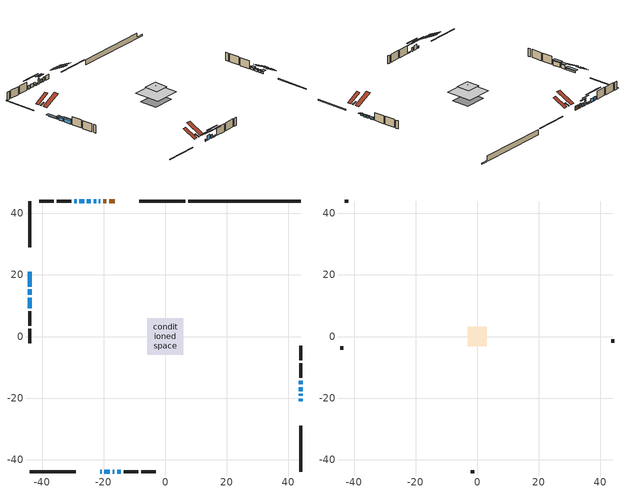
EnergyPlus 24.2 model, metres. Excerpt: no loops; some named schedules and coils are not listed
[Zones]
conditioned space
 floor adiabatic (AdiabaticFloorConstruction): -5.91,-5.91 -5.91,5.91 5.91,5.91 5.91,-5.91 z2.44
 floor foundation (Slab1 construction): -5.03,-4.12 -5.03,4.12 5.03,4.12 5.03,-4.12 z-1.22
 wall outside (RimJoist1 construction): 6.52,44.03 -8.48,44.03 / -44.03,-44.03 -29.03,-44.03 / -44.03,44.03 -44.03,29.03 / 44.03,-44.03 44.03,-29.03 z1.22:1.52
 wall outside (AdiabaticWallConstruction 1): -16.41,44.03 -18.26,44.03 / -19.19,44.03 -20.11,44.03 z1.22:3.25
 wall outside (AdiabaticWallConstruction): 44.03,-21.1 44.03,-20.23 / -21.1,-44.03 -20.69,-44.03 / 44.03,-19.31 44.03,-18.64 / 44.03,-17.71 44.03,-16.49 / 44.03,-15.57 44.03,-14.34 z1.22:2.14; -19.76,-44.03 -18.03,-44.03 / -44.03,12.64 -44.03,9.18 z1.22:3.28; -17.11,-44.03 -16.59,-44.03 / -21.04,44.03 -21.55,44.03 / -26.37,44.03 -27.9,44.03 / -28.82,44.03 -29.64,44.03 z1.22:2.9; -22.48,44.03 -23.29,44.03 z1.22:3.66; -24.22,44.03 -25.44,44.03 / -15.67,-44.03 -14.45,-44.03 z1.22:1.73; -44.03,21.1 -44.03,16.22 z1.22:2.01; -44.03,15.29 -44.03,13.56 z1.22:2.95
 wall outside (Wall1 construction): -30.57,44.03 -35.3,44.03 / -13.52,-44.03 -8.78,-44.03 / -44.03,8.25 -44.03,3.52 / 44.03,-13.42 44.03,-8.68 z1.22:4.88
 wall outside (Wall2 construction): -36.23,44.03 -40.99,44.03 / -7.85,-44.03 -3.09,-44.03 / -44.03,2.59 -44.03,-2.17 / 44.03,-7.75 44.03,-2.99 z1.22:4.88
 wall foundation (FoundationWall1 construction): 7.45,44.03,-1.22 7.45,44.03,1.22 40.37,44.03,1.22 40.37,44.03,-0.68 44.03,44.03,-0.68 44.03,44.03,-1.22
 window (WindowConstruction): 44.03,-21.1 44.03,-20.23 z1.22:2.13
 window (WindowConstruction 6): -21.1,-44.03 -20.69,-44.03 z1.22:2.13
 window (WindowConstruction 7): -19.76,-44.03 -18.03,-44.03 z1.22:3.28
 window (WindowConstruction 8): -17.1,-44.03 -16.6,-44.03 z1.22:2.9
 window (WindowConstruction 9): 44.03,-19.3 44.03,-18.64 z1.22:2.13
 window (WindowConstruction 10): 44.03,-17.71 44.03,-16.49 z1.22:2.13
 window (WindowConstruction 11): -21.04,44.03 -21.55,44.03 z1.22:2.9
 window (WindowConstruction 12): -22.48,44.03 -23.29,44.03 z1.22:3.66
 window (WindowConstruction 13): -24.22,44.03 -25.44,44.03 z1.22:1.73
 window (WindowConstruction 14): -44.03,21.1 -44.03,16.22 z1.22:2.01
 window (WindowConstruction 1): 44.03,-15.57 44.03,-14.35 z1.22:2.13
 window (WindowConstruction 15): -15.67,-44.03 -14.45,-44.03 z1.22:1.73
 window (WindowConstruction 2): -26.37,44.03 -27.89,44.03 z1.22:2.9
 window (WindowConstruction 3): -28.82,44.03 -29.64,44.03 z1.22:2.9
 window (WindowConstruction 4): -44.03,15.29 -44.03,13.56 z1.22:2.95
 window (WindowConstruction 5): -44.03,12.64 -44.03,9.18 z1.22:3.28
 door (Door): -16.41,44.03 -18.26,44.03 z1.22:3.25
 door (Door 1): -19.19,44.03 -20.11,44.03 z1.22:3.25
 ceiling adiabatic (AdiabaticFloorConstruction): 5.91,-5.91 5.91,5.91 -5.91,5.91 -5.91,-5.91 z2.44
 roof outside (Roof3 construction): -15.48,44.03,4.88 -15.48,36.68,8.55 -13.43,36.68,8.55 -13.43,44.03,4.88; -22.02,-44.03,4.88 -22.02,-36.68,8.55 -24.08,-36.68,8.55 -24.08,-44.03,4.88; -44.03,22.02,4.88 -36.68,22.02,8.55 -36.68,24.08,8.55 -44.03,24.08,4.88; 44.03,-22.02,4.88 36.68,-22.02,8.55 36.68,-24.08,8.55 44.03,-24.08,4.88
attic - vented
 floor to conditioned space (Floor1 construction Reversed): -3.16,-3.16 -3.16,3.16 3.16,3.16 3.16,-3.16 z4.88
 floor to conditioned space (Floor2 construction Reversed): -0.96,-0.96 -0.96,0.96 0.96,0.96 0.96,-0.96 z4.88
 wall outside (Wall3 construction): -41.92,44.03 -43.1,44.03 / -2.17,-44.03 -0.99,-44.03 / -44.03,-3.1 -44.03,-4.28 / 44.03,-2.06 44.03,-0.89 z1.22:4.88
 roof outside (Roof1 construction): -11.08,44.03,4.88 -11.08,38.06,7.86 -9.41,38.06,7.86 -9.41,44.03,4.88; -26.43,-44.03,4.88 -26.43,-38.06,7.86 -28.1,-38.06,7.86 -28.1,-44.03,4.88; -44.03,26.43,4.88 -38.06,26.43,7.86 -38.06,28.1,7.86 -44.03,28.1,4.88; 44.03,-26.43,4.88 38.06,-26.43,7.86 38.06,-28.1,7.86 44.03,-28.1,4.88
 roof outside (Roof2 construction): -12.5,44.03,4.88 -12.5,42.15,5.5 -12.01,42.15,5.5 -12.01,44.03,4.88; -25.01,-44.03,4.88 -25.01,-42.15,5.5 -25.5,-42.15,5.5 -25.5,-44.03,4.88; -44.03,25.01,4.88 -42.15,25.01,5.5 -42.15,25.5,5.5 -44.03,25.5,4.88; 44.03,-25.01,4.88 42.15,-25.01,5.5 42.15,-25.5,5.5 44.03,-25.5,4.88
shading: 44.03,-19.93 44.03,-21.39 45.25,-21.39 45.25,-19.93 z2.43; -17.64,-44.03 -24.15,-44.03 -24.15,-44.33 -17.64,-44.33 z5.19; -16.51,-44.03 -21.28,-44.03 -21.28,-44.33 -16.51,-44.33 z4.8; -13.54,-44.03 -20.16,-44.03 -20.16,-44.33 -13.54,-44.33 z5.95; 44.03,-18.34 44.03,-19.6 44.33,-19.6 44.33,-18.34 z2.43; 44.03,-16.2 44.03,-18.01 44.33,-18.01 44.33,-16.2 z2.43; -23.07,44.03 -19.52,44.03 -19.52,44.33 -23.07,44.33 z4.42; -24.81,44.03 -20.96,44.03 -20.96,44.33 -24.81,44.33 z5.18; -25.74,44.03 -23.92,44.03 -23.92,45.25 -25.74,45.25 z2.03; -44.03,15.92 -44.03,21.39 -45.25,21.39 -45.25,15.92 z2.31; 44.03,-14.05 44.03,-15.86 45.25,-15.86 45.25,-14.05 z2.43; -11.4,-44.03 -18.72,-44.03 -18.72,-44.33 -11.4,-44.33 z4.78; -30.95,44.03 -23.32,44.03 -23.32,44.33 -30.95,44.33 z5.95; -32.69,44.03 -25.77,44.03 -25.77,44.33 -32.69,44.33 z5.95; -44.03,13.27 -44.03,15.59 -45.25,15.59 -45.25,13.27 z3.25; -44.03,8.88 -44.03,12.93 -45.25,12.93 -45.25,8.88 z3.58
[Building]
Building 1: Terrain=Suburbs
[Site:Location]
Quebec Intl AP_QC: Latitude {deg}=46.8; Longitude {deg}=-71.38; Time Zone {hr}=-5; Elevation {m}=74; Keep Site Location Information=Yes
[Site:GroundTemperature:Shallow]
0.0108218, -2.24938, -2.43038, -1.3578, 2.94801, 7.23376, 10.9493, 13.303, 13.5029, 11.5886, 7.96783, 3.81355
[Site:WaterMainsTemperature]
Calculation Method=Schedule; Temperature Schedule=mains temperature schedule
[Material] Roughness=Rough; Thermal Absorptance=0.9
Name | Thickness {m} | Conductivity {W/m-K} | Density {kg/m3} | Specific Heat {J/kg-K} | Solar Absorptance | Visible Absorptance
asphalt or fiberglass shingles | 0.00635 | 0.162714 | 1121.4 | 1465.45 | 0.4 | 0.4
ceiling loosefill ins | 0.338667 | 0.0480833 | 16.02 | 1046.75 | 0.7 | 0.7
ceiling loosefill ins 1 | 0.254 | 0.0480833 | 16.02 | 1046.75 | 0.7 | 0.7
ceiling stud and cavity | 0.1397 | 0.0806272 | 65.682 | 1177.47 | 0.7 | 0.7
ceiling stud and cavity 1 | 0.1397 | 0.0871837 | 65.682 | 1177.47 | 0.7 | 0.7
concrete 4.0 in. | 0.1016 | 1.803125 | 2242.8 | 837.4 | 0.7 | 0.7
concrete 8.0 in. | 0.2032 | 1.803125 | 2242.8 | 837.4 | 0.7 | 0.7
door material | 0.04445 | 0.327969 | 512.64 | 1214.23 | 0.7 | 0.7
exterior vertical ins | 0.0410211 | 0.029427 | 32.04 | 1214.23 | 0.7 | 0.7
floor covering | 0.0127 | 0.0433444 | 54.468 | 1339.84 | 0.6 | 0.6
floor rigid ins; wall rigid ins 1 | 0.512978 | 0.029427 | 32.04 | 1214.23 | 0.7 | 0.7
floor stud and cavity | 0.1397 | 1.75129 | 37.0049 | 1207.88 | 0.7 | 0.7
furniture material conditioned space 1 | 0.1524 | 0.115458 | 640.8 | 1214.23 | 0.6 | 0.6
gypsum board | 0.0127 | 0.160291 | 801 | 837.4 | 0.6 | 0.6
gypsum board 1 | 0.0127 | 0.160291 | 801 | 837.4 | 0.7 | 0.7
osb sheathing 0.5 in. | 0.0127 | 0.115458 | 512.64 | 1214.23 | 0.7 | 0.7
osb sheathing 0.75 in. | 0.01905 | 0.115458 | 512.64 | 1214.23 | 0.7 | 0.7
osb sheathing 2.0 in. | 0.0508 | 0.115458 | 512.64 | 1214.23 | 0.7 | 0.7
rim joist rigid ins; wall rigid ins | 0.051816 | 0.029427 | 32.04 | 1214.23 | 0.7 | 0.7
rim joist stud and cavity | 0.0508 | 0.041239 | 125.044 | 1163.47 | 0.6 | 0.6
roof rigid ins | 0.103632 | 0.029427 | 32.04 | 1214.23 | 0.7 | 0.7
roof stud and cavity | 0.2032 | 0.23837 | 78.34581 | 1123.46 | 0.7 | 0.7
slab rigid ins | 0.0259096 | 0.029427 | 32.04 | 1214.23 | 0.7 | 0.7
wall stud and cavity | 0.1397 | 0.131574 | 139.0536 | 1170.24 | 0.7 | 0.7
wall stud and cavity 1 | 0.1397 | 0.134245 | 139.0536 | 1170.24 | 0.7 | 0.7
wall stud and cavity 2 | 0.0889 | 6.1454 | 50.32683 | 1063.81 | 0.6 | 0.6
wall stud and cavity 3 | 0.0889 | 0.380278 | 52.3479 | 1209.89 | 0.7 | 0.7
wall stud and cavity 4 | 0.0889 | 0.391764 | 83.0341 | 1211.67 | 0.7 | 0.7
wood siding | 0.0254 | 0.102417 | 544.68 | 1172.36 | 0.4 | 0.4
wood siding 1 | 0.00254 | 0.102417 | 544.68 | 1172.36 | 0.4 | 0.4
wood siding 2; wood siding 3; wood siding 4 | 0.0254 | 0.102417 | 544.68 | 1172.36 | 0.7 | 0.7
[WindowMaterial:SimpleGlazingSystem]
Name | U-Factor {W/m2-K} | Solar Heat Gain Coefficient
WindowMaterial | 3.02751 | 0.5
WindowMaterial 1 | 3.0383 | 0.46
WindowMaterial 10 | 2.961077 | 0.58
WindowMaterial 11 | 3.032052 | 0.47
WindowMaterial 12 | 3.003662 | 0.53
WindowMaterial 2 | 2.94859 | 0.61
WindowMaterial 3 | 2.97981 | 0.56
WindowMaterial 4 | 2.97414 | 0.57
WindowMaterial 5 | 2.97754 | 0.59
WindowMaterial 6 | 3.05817 | 0.4
WindowMaterial 7 | 3.01899 | 0.49
WindowMaterial 8 | 3.03546 | 0.47
WindowMaterial 9 | 2.99685 | 0.54
[Construction]
AdiabaticFloorConstruction: floor stud and cavity, floor rigid ins, osb sheathing 0.75 in., floor covering
AdiabaticWallConstruction: wood siding 3, wall rigid ins 1, wall stud and cavity 3, gypsum board
AdiabaticWallConstruction 1: wood siding 4, wall rigid ins 1, wall stud and cavity 3, gypsum board
Door; Door 1: door material
Floor1 construction Reversed: gypsum board, ceiling stud and cavity, ceiling loosefill ins
Floor2 construction Reversed: gypsum board, ceiling stud and cavity 1, ceiling loosefill ins 1
FoundationWall1 construction: concrete 8.0 in., gypsum board 1
furniture construction conditioned space 1: furniture material conditioned space 1
PartitionWallConstruction: gypsum board, wall stud and cavity 4, gypsum board
RimJoist1 construction: wood siding 2, rim joist rigid ins, osb sheathing 2.0 in., rim joist stud and cavity
Roof1 construction; Roof2 construction: asphalt or fiberglass shingles
Roof3 construction: asphalt or fiberglass shingles, roof rigid ins, osb sheathing 0.75 in., roof stud and cavity, gypsum board
Slab1 construction: slab rigid ins, concrete 4.0 in.
Wall1 construction: wood siding, wall rigid ins, osb sheathing 0.5 in., wall stud and cavity, gypsum board
Wall2 construction: wood siding, wall rigid ins, osb sheathing 0.5 in., wall stud and cavity 1, gypsum board
Wall3 construction: wood siding 1, wall stud and cavity 2
WindowConstruction: WindowMaterial
WindowConstruction 1: WindowMaterial 1
WindowConstruction 10: WindowMaterial 9
WindowConstruction 11; WindowConstruction 8: WindowMaterial 7
WindowConstruction 12: WindowMaterial 10
WindowConstruction 13; WindowConstruction 15: WindowMaterial 11
WindowConstruction 14: WindowMaterial 12
WindowConstruction 2: WindowMaterial 2
WindowConstruction 3: WindowMaterial 3
WindowConstruction 4: WindowMaterial 4
WindowConstruction 5; WindowConstruction 7: WindowMaterial 5
WindowConstruction 6: WindowMaterial 6
WindowConstruction 9: WindowMaterial 8
[Zone] Multiplier=1; Part of Total Floor Area=Yes
Name | Volume {m3}
attic - vented | 18.4419
conditioned space | 691.2
[Space]
Name | Zone | Volume {m3}
attic - vented 1 | attic - vented | 18.4419
conditioned space 1 | conditioned space | 691.2
[ZoneInfiltration:EffectiveLeakageArea]
infil attic - vented 1: Zone or Space=attic - vented 1; Schedule=Always On Discrete; Effective Air Leakage Area {cm2}=1609.11; Stack Coefficient=0.000461946; Wind Coefficient=1.45216e-05
[ZoneMixing]
whole house fan mix: Zone or Space=attic - vented; Schedule=Always On Continuous; Design Flow Rate Calculation Method=Flow/Zone; Design Flow Rate {m3/s}=0; Source Zone or Space=conditioned space
[SurfaceProperty:ExposedFoundationPerimeter]
Slab1: Exposed Perimeter Calculation Method=TotalExposedPerimeter; Total Exposed Perimeter {m}=36.58
[InternalMass] Zone or ZoneList=conditioned space; Space or SpaceList=conditioned space 1
Name | Construction | Surface Area {m2}
furniture mass conditioned space 1 | furniture construction conditioned space 1 | 88.9201
partition wall mass | PartitionWallConstruction | 222.3
[Lights]
interior lighting: Zone or ZoneList or Space or SpaceList=conditioned space 1; Schedule=interior lighting schedule; Design Level Calculation Method=LightingLevel; Lighting Level {W}=343.2; Return Air Fraction=0; Fraction Radiant=0.6; Fraction Visible=0.2; Fraction Replaceable=1
[People]
occupants: Zone or ZoneList or Space or SpaceList=conditioned space 1; Number of People Schedule=occupants schedule; Number of People Calculation Method=People; Number of People=3; Fraction Radiant=0.314171; Sensible Heat Fraction=0.56303; Activity Level Schedule=occupants activity schedule; Carbon Dioxide Generation Rate {m3/s-W}=0; Enable ASHRAE 55 Comfort Warnings=No; Mean Radiant Temperature Calculation Type=EnclosureAveraged
[ElectricEquipment] Zone or ZoneList or Space or SpaceList=conditioned space 1; Design Level Calculation Method=EquipmentLevel
Name | Schedule | Design Level {W} | Fraction Latent | Fraction Radiant | Fraction Lost
clothes dryer | clothes dryer schedule | 140.772 | 0.015 | 0.081 | 0.85
clothes washer | clothes washer schedule | 32.1985 | 0.03 | 0.162 | 0.7
cooking range | cooking range schedule | 215.147 | 0.08 | 0.432 | 0.2
dishwasher | dishwasher schedule | 66.8632 | 0.3 | 0.18 | 0.4
fridge | fridge schedule | 72.9452 | 0 | 0.6 | 0
mech vent house fan | mech vent house fan schedule | 0 | 0 | 0 | 1
mech vent house fan cfis | mech vent house fan cfis schedule | 0 | 0 | 0 | 0
mech vent range fan 0 | mech vent range fan 0 schedule | 57 | 0 | 0 | 1
misc plug loads | misc plug loads schedule | 494.7 | 0.045 | 0.513 | 0.1
whole house fan | Always On Discrete | 0 | 0 | 0 | 1
[OtherEquipment] Zone or ZoneList or Space or SpaceList=conditioned space 1; Design Level Calculation Method=EquipmentLevel
Name | Fuel Type | Schedule | Design Level {W} | Fraction Latent | Fraction Radiant | Fraction Lost
clothes dryer 1 | Electricity | clothes dryer schedule | 0 | 0.015 | 0.081 | 0.85
cooking range 1 | Electricity | cooking range schedule | 0 | 0.08 | 0.432 | 0.2
general water use latent | None | general water use schedule | 62.594 | 1 | 0 | 0
general water use sensible | None | general water use schedule | -61.6891 | 0 | 0.6 | 0
mech vent house fan latent load | None | Always On Discrete | 0 | 1 | 0 | 0
mech vent house fan sensible load | None | Always On Discrete | 0 | 0 | 0 | 0
water heater energy adjustment1 | Electricity | Always On Discrete | 0.01 | 0 | 0 | 1
[ZoneInfiltration:DesignFlowRate] Zone or ZoneList or Space or SpaceList=conditioned space 1; Schedule=Always On Discrete; Design Flow Rate Calculation Method=Flow/Zone; Design Flow Rate {m3/s}=0
infil flow; natural vent flow; whole house fan flow
[ZoneControl:Thermostat]
conditioned space Thermostat: Zone or ZoneList=conditioned space; Control Type Schedule=conditioned space Thermostat Schedule; Control 1=conditioned space temperature setpoint; Temperature Difference Between Cutout And Setpoint {deltaC}=0
[ThermostatSetpoint:DualSetpoint]
conditioned space temperature setpoint: Heating Setpoint Temperature Schedule=heating setpoint; Cooling Setpoint Temperature Schedule=cooling setpoint
[AirLoopHVAC:UnitarySystem]
unit heater unitary system: Control Type=Load; Controlling Zone or Thermostat Location=conditioned space; Dehumidification Control Type=None; Availability Schedule=Always On Discrete; Supply Fan=unit heater supply fan; Fan Placement=BlowThrough; Supply Air Fan Operating Mode Schedule=unit heater auto fan schedule; Heating Coil=unit heater htg coil; DX Heating Coil Sizing Ratio=1; Use DOAS DX Cooling Coil=No; Minimum Supply Air Temperature {C}=2; Latent Load Control=SensibleOnlyLoadControl; Cooling Supply Air Flow Rate Method=None; Heating Supply Air Flow Rate Method=SupplyAirFlowRate; Heating Supply Air Flow Rate {m3/s}=0.00141584; No Load Supply Air Flow Rate Method=SupplyAirFlowRate; No Load Supply Air Flow Rate {m3/s}=0; No Load Supply Air Flow Rate Control Set To Low Speed=Yes; Maximum Supply Air Temperature {C}=48.8889; Maximum Outdoor Dry-Bulb Temperature for Supplemental Heater Operation {C}=21; Ancillary On-Cycle Electric Power {W}=0; Ancillary Off-Cycle Electric Power {W}=0
[Zone equipment]
conditioned space: electric baseboard, unit heater unitary system
[Foundation:Kiva]
Foundation Kiva 1: Initial Indoor Air Temperature {C}=18; Wall Height Above Grade {m}=1.21999; Wall Depth Below Slab {m}=0.2032; Custom Block Material Name 1=exterior vertical ins; Custom Block Depth 1 {m}=2.43998; Custom Block X Position 1 {m}=0.2159; Custom Block Z Position 1 {m}=0
[Foundation:Kiva:Settings]
Soil Conductivity {W/m-K}=0.849921; Soil Density {kg/m3}=1842.3; Soil Specific Heat {J/kg-K}=418.7; Ground Solar Absorptivity=0.9; Ground Thermal Absorptivity=0.9; Ground Surface Roughness {m}=0.03; Far-Field Width {m}=40; Deep-Ground Boundary Condition=ZeroFlux; Deep-Ground Depth {m}=40; Minimum Cell Dimension {m}=0.2; Maximum Cell Growth Coefficient=3; Simulation Timestep=Timestep
[Exterior:Lights]
exterior lighting: Schedule=exterior lighting schedule; Design Level {W}=75.6
[EnergyManagementSystem:Sensor] Output:Variable or Output:Meter Index Key=conditioned space
Name | Output:Variable or Output:Meter
conditioned_space_clg_unmet_s | Zone Cooling Setpoint Not Met Time
conditioned_space_htg_unmet_s | Zone Heating Setpoint Not Met Time
fridge_tin_s; tin_s; tin_s_1 | Zone Mean Air Temperature
tout_s | Zone Outdoor Air Drybulb Temperature
win_s | Zone Air Humidity Ratio
[Schedule:Constant]
Name | Hourly Value
Always On Continuous; mech vent house fan schedule; mech vent house fan cfis schedule; Always On Discrete | 1
occupants activity schedule | 117.228
fridge schedule; unit heater auto fan schedule | 0
[Schedule:Week:Daily]
interior lighting schedule Week Rule - Jan1-Jan27: interior lighting schedule day, interior lighting schedule day, interior lighting schedule day, interior lighting schedule day, interior lighting schedule day, interior lighting schedule day, interior lighting schedule day, interior lighting schedule default day, interior lighting schedule default day, interior lighting schedule default day, interior lighting schedule default day, interior lighting schedule default day
interior lighting schedule Week Rule - Jan28-Feb3: interior lighting schedule day, interior lighting schedule day, interior lighting schedule day, interior lighting schedule day, interior lighting schedule day 1, interior lighting schedule day 1, interior lighting schedule day 1, interior lighting schedule default day, interior lighting schedule default day, interior lighting schedule default day, interior lighting schedule default day, interior lighting schedule default day
interior lighting schedule Week Rule - Feb4-Feb24: interior lighting schedule day 1, interior lighting schedule day 1, interior lighting schedule day 1, interior lighting schedule day 1, interior lighting schedule day 1, interior lighting schedule day 1, interior lighting schedule day 1, interior lighting schedule default day, interior lighting schedule default day, interior lighting schedule default day, interior lighting schedule default day, interior lighting schedule default day
interior lighting schedule Week Rule - Feb25-Mar3: interior lighting schedule day 1, interior lighting schedule day 1, interior lighting schedule day 1, interior lighting schedule day 1, interior lighting schedule day 2, interior lighting schedule day 2, interior lighting schedule day 2, interior lighting schedule default day, interior lighting schedule default day, interior lighting schedule default day, interior lighting schedule default day, interior lighting schedule default day
interior lighting schedule Week Rule - Mar4-Mar31: interior lighting schedule day 2, interior lighting schedule day 2, interior lighting schedule day 2, interior lighting schedule day 2, interior lighting schedule day 2, interior lighting schedule day 2, interior lighting schedule day 2, interior lighting schedule default day, interior lighting schedule default day, interior lighting schedule default day, interior lighting schedule default day, interior lighting schedule default day
interior lighting schedule Week Rule - Apr1-Apr28: interior lighting schedule day 3, interior lighting schedule day 3, interior lighting schedule day 3, interior lighting schedule day 3, interior lighting schedule day 3, interior lighting schedule day 3, interior lighting schedule day 3, interior lighting schedule default day, interior lighting schedule default day, interior lighting schedule default day, interior lighting schedule default day, interior lighting schedule default day
interior lighting schedule Week Rule - Apr29-May5: interior lighting schedule day 3, interior lighting schedule day 3, interior lighting schedule day 4, interior lighting schedule day 4, interior lighting schedule day 4, interior lighting schedule day 4, interior lighting schedule day 4, interior lighting schedule default day, interior lighting schedule default day, interior lighting schedule default day, interior lighting schedule default day, interior lighting schedule default day
interior lighting schedule Week Rule - May6-May26: interior lighting schedule day 4, interior lighting schedule day 4, interior lighting schedule day 4, interior lighting schedule day 4, interior lighting schedule day 4, interior lighting schedule day 4, interior lighting schedule day 4, interior lighting schedule default day, interior lighting schedule default day, interior lighting schedule default day, interior lighting schedule default day, interior lighting schedule default day
interior lighting schedule Week Rule - May27-Jun2: interior lighting schedule day 4, interior lighting schedule day 4, interior lighting schedule day 4, interior lighting schedule day 4, interior lighting schedule day 4, interior lighting schedule day 5, interior lighting schedule day 5, interior lighting schedule default day, interior lighting schedule default day, interior lighting schedule default day, interior lighting schedule default day, interior lighting schedule default day
interior lighting schedule Week Rule - Jun3-Jun30: interior lighting schedule day 5, interior lighting schedule day 5, interior lighting schedule day 5, interior lighting schedule day 5, interior lighting schedule day 5, interior lighting schedule day 5, interior lighting schedule day 5, interior lighting schedule default day, interior lighting schedule default day, interior lighting schedule default day, interior lighting schedule default day, interior lighting schedule default day
interior lighting schedule Week Rule - Jul1-Jul28: interior lighting schedule day 6, interior lighting schedule day 6, interior lighting schedule day 6, interior lighting schedule day 6, interior lighting schedule day 6, interior lighting schedule day 6, interior lighting schedule day 6, interior lighting schedule default day, interior lighting schedule default day, interior lighting schedule default day, interior lighting schedule default day, interior lighting schedule default day
interior lighting schedule Week Rule - Jul29-Aug4: interior lighting schedule day 6, interior lighting schedule day 6, interior lighting schedule day 6, interior lighting schedule day 7, interior lighting schedule day 7, interior lighting schedule day 7, interior lighting schedule day 7, interior lighting schedule default day, interior lighting schedule default day, interior lighting schedule default day, interior lighting schedule default day, interior lighting schedule default day
interior lighting schedule Week Rule - Aug5-Aug25: interior lighting schedule day 7, interior lighting schedule day 7, interior lighting schedule day 7, interior lighting schedule day 7, interior lighting schedule day 7, interior lighting schedule day 7, interior lighting schedule day 7, interior lighting schedule default day, interior lighting schedule default day, interior lighting schedule default day, interior lighting schedule default day, interior lighting schedule default day
interior lighting schedule Week Rule - Aug26-Sep1: interior lighting schedule day 7, interior lighting schedule day 7, interior lighting schedule day 7, interior lighting schedule day 7, interior lighting schedule day 7, interior lighting schedule day 7, interior lighting schedule day 8, interior lighting schedule default day, interior lighting schedule default day, interior lighting schedule default day, interior lighting schedule default day, interior lighting schedule default day
interior lighting schedule Week Rule - Sep2-Sep29: interior lighting schedule day 8, interior lighting schedule day 8, interior lighting schedule day 8, interior lighting schedule day 8, interior lighting schedule day 8, interior lighting schedule day 8, interior lighting schedule day 8, interior lighting schedule default day, interior lighting schedule default day, interior lighting schedule default day, interior lighting schedule default day, interior lighting schedule default day
interior lighting schedule Week Rule - Sep30-Oct6: interior lighting schedule day 8, interior lighting schedule day 9, interior lighting schedule day 9, interior lighting schedule day 9, interior lighting schedule day 9, interior lighting schedule day 9, interior lighting schedule day 9, interior lighting schedule default day, interior lighting schedule default day, interior lighting schedule default day, interior lighting schedule default day, interior lighting schedule default day
interior lighting schedule Week Rule - Oct7-Oct27: interior lighting schedule day 9, interior lighting schedule day 9, interior lighting schedule day 9, interior lighting schedule day 9, interior lighting schedule day 9, interior lighting schedule day 9, interior lighting schedule day 9, interior lighting schedule default day, interior lighting schedule default day, interior lighting schedule default day, interior lighting schedule default day, interior lighting schedule default day
interior lighting schedule Week Rule - Oct28-Nov3: interior lighting schedule day 9, interior lighting schedule day 9, interior lighting schedule day 9, interior lighting schedule day 9, interior lighting schedule day 10, interior lighting schedule day 10, interior lighting schedule day 10, interior lighting schedule default day, interior lighting schedule default day, interior lighting schedule default day, interior lighting schedule default day, interior lighting schedule default day
interior lighting schedule Week Rule - Nov4-Nov24: interior lighting schedule day 10, interior lighting schedule day 10, interior lighting schedule day 10, interior lighting schedule day 10, interior lighting schedule day 10, interior lighting schedule day 10, interior lighting schedule day 10, interior lighting schedule default day, interior lighting schedule default day, interior lighting schedule default day, interior lighting schedule default day, interior lighting schedule default day
interior lighting schedule Week Rule - Nov25-Dec1: interior lighting schedule day 10, interior lighting schedule day 10, interior lighting schedule day 10, interior lighting schedule day 10, interior lighting schedule day 10, interior lighting schedule day 10, interior lighting schedule day 11, interior lighting schedule default day, interior lighting schedule default day, interior lighting schedule default day, interior lighting schedule default day, interior lighting schedule default day
interior lighting schedule Week Rule - Dec2-Dec31: interior lighting schedule day 11, interior lighting schedule day 11, interior lighting schedule day 11, interior lighting schedule day 11, interior lighting schedule day 11, interior lighting schedule day 11, interior lighting schedule day 11, interior lighting schedule default day, interior lighting schedule default day, interior lighting schedule default day, interior lighting schedule default day, interior lighting schedule default day
occupants schedule Week Rule - Jan1-Dec31: occupants schedule day, occupants schedule day, occupants schedule day, occupants schedule day, occupants schedule day, occupants schedule day, occupants schedule day, occupants schedule default day, occupants schedule default day, occupants schedule default day, occupants schedule default day, occupants schedule default day
clothes dryer schedule Week Rule - Jan1-Dec31: clothes dryer schedule day, clothes dryer schedule day, clothes dryer schedule day, clothes dryer schedule day, clothes dryer schedule day, clothes dryer schedule day, clothes dryer schedule day, clothes dryer schedule default day, clothes dryer schedule default day, clothes dryer schedule default day, clothes dryer schedule default day, clothes dryer schedule default day
clothes washer schedule Week Rule - Jan1-Dec31: clothes washer schedule day, clothes washer schedule day, clothes washer schedule day, clothes washer schedule day, clothes washer schedule day, clothes washer schedule day, clothes washer schedule day, clothes washer schedule default day, clothes washer schedule default day, clothes washer schedule default day, clothes washer schedule default day, clothes washer schedule default day
cooking range schedule Week Rule - Jan1-Dec31: cooking range schedule day, cooking range schedule day, cooking range schedule day, cooking range schedule day, cooking range schedule day, cooking range schedule day, cooking range schedule day, cooking range schedule default day, cooking range schedule default day, cooking range schedule default day, cooking range schedule default day, cooking range schedule default day
dishwasher schedule Week Rule - Jan1-Dec31: dishwasher schedule day, dishwasher schedule day, dishwasher schedule day, dishwasher schedule day, dishwasher schedule day, dishwasher schedule day, dishwasher schedule day, dishwasher schedule default day, dishwasher schedule default day, dishwasher schedule default day, dishwasher schedule default day, dishwasher schedule default day
mech vent range fan 0 schedule Week Rule - Jan1-Dec31: mech vent range fan 0 schedule day, mech vent range fan 0 schedule day, mech vent range fan 0 schedule day, mech vent range fan 0 schedule day, mech vent range fan 0 schedule day, mech vent range fan 0 schedule day, mech vent range fan 0 schedule day, mech vent range fan 0 schedule default day, mech vent range fan 0 schedule default day, mech vent range fan 0 schedule default day, mech vent range fan 0 schedule default day, mech vent range fan 0 schedule default day
misc plug loads schedule Week Rule - Jan1-Dec31: misc plug loads schedule day, misc plug loads schedule day, misc plug loads schedule day, misc plug loads schedule day, misc plug loads schedule day, misc plug loads schedule day, misc plug loads schedule day, misc plug loads schedule default day, misc plug loads schedule default day, misc plug loads schedule default day, misc plug loads schedule default day, misc plug loads schedule default day
general water use schedule Week Rule - Jan1-Dec31: general water use schedule day, general water use schedule day, general water use schedule day, general water use schedule day, general water use schedule day, general water use schedule day, general water use schedule day, general water use schedule default day, general water use schedule default day, general water use schedule default day, general water use schedule default day, general water use schedule default day
exterior lighting schedule Week Rule - Jan1-Jan27: exterior lighting schedule day, exterior lighting schedule day, exterior lighting schedule day, exterior lighting schedule day, exterior lighting schedule day, exterior lighting schedule day, exterior lighting schedule day, exterior lighting schedule default day, exterior lighting schedule default day, exterior lighting schedule default day, exterior lighting schedule default day, exterior lighting schedule default day
exterior lighting schedule Week Rule - Jan28-Feb3: exterior lighting schedule day, exterior lighting schedule day, exterior lighting schedule day, exterior lighting schedule day, exterior lighting schedule day 1, exterior lighting schedule day 1, exterior lighting schedule day 1, exterior lighting schedule default day, exterior lighting schedule default day, exterior lighting schedule default day, exterior lighting schedule default day, exterior lighting schedule default day
exterior lighting schedule Week Rule - Feb4-Feb24: exterior lighting schedule day 1, exterior lighting schedule day 1, exterior lighting schedule day 1, exterior lighting schedule day 1, exterior lighting schedule day 1, exterior lighting schedule day 1, exterior lighting schedule day 1, exterior lighting schedule default day, exterior lighting schedule default day, exterior lighting schedule default day, exterior lighting schedule default day, exterior lighting schedule default day
exterior lighting schedule Week Rule - Feb25-Mar3: exterior lighting schedule day 1, exterior lighting schedule day 1, exterior lighting schedule day 1, exterior lighting schedule day 1, exterior lighting schedule day 2, exterior lighting schedule day 2, exterior lighting schedule day 2, exterior lighting schedule default day, exterior lighting schedule default day, exterior lighting schedule default day, exterior lighting schedule default day, exterior lighting schedule default day
exterior lighting schedule Week Rule - Mar4-Mar31: exterior lighting schedule day 2, exterior lighting schedule day 2, exterior lighting schedule day 2, exterior lighting schedule day 2, exterior lighting schedule day 2, exterior lighting schedule day 2, exterior lighting schedule day 2, exterior lighting schedule default day, exterior lighting schedule default day, exterior lighting schedule default day, exterior lighting schedule default day, exterior lighting schedule default day
exterior lighting schedule Week Rule - Apr1-Apr28: exterior lighting schedule day 3, exterior lighting schedule day 3, exterior lighting schedule day 3, exterior lighting schedule day 3, exterior lighting schedule day 3, exterior lighting schedule day 3, exterior lighting schedule day 3, exterior lighting schedule default day, exterior lighting schedule default day, exterior lighting schedule default day, exterior lighting schedule default day, exterior lighting schedule default day
exterior lighting schedule Week Rule - Apr29-May5: exterior lighting schedule day 3, exterior lighting schedule day 3, exterior lighting schedule day 4, exterior lighting schedule day 4, exterior lighting schedule day 4, exterior lighting schedule day 4, exterior lighting schedule day 4, exterior lighting schedule default day, exterior lighting schedule default day, exterior lighting schedule default day, exterior lighting schedule default day, exterior lighting schedule default day
[Schedule:Year]
interior lighting schedule: interior lighting schedule Week Rule - Jan1-Jan27, 1, 1, 1, 27, interior lighting schedule Week Rule - Jan28-Feb3, 1, 28, 2, 3, interior lighting schedule Week Rule - Feb4-Feb24, 2, 4, 2, 24, interior lighting schedule Week Rule - Feb25-Mar3, 2, 25, 3, 3, interior lighting schedule Week Rule - Mar4-Mar31, 3, 4, 3, 31, interior lighting schedule Week Rule - Apr1-Apr28, 4, 1, 4, 28, interior lighting schedule Week Rule - Apr29-May5, 4, 29, 5, 5, interior lighting schedule Week Rule - May6-May26, 5, 6, 5, 26, interior lighting schedule Week Rule - May27-Jun2, 5, 27, 6, 2, interior lighting schedule Week Rule - Jun3-Jun30, 6, 3, 6, 30, interior lighting schedule Week Rule - Jul1-Jul28, 7, 1, 7, 28, interior lighting schedule Week Rule - Jul29-Aug4, 7, 29, 8, 4, interior lighting schedule Week Rule - Aug5-Aug25, 8, 5, 8, 25, interior lighting schedule Week Rule - Aug26-Sep1, 8, 26, 9, 1, interior lighting schedule Week Rule - Sep2-Sep29, 9, 2, 9, 29, interior lighting schedule Week Rule - Sep30-Oct6, 9, 30, 10, 6, interior lighting schedule Week Rule - Oct7-Oct27, 10, 7, 10, 27, interior lighting schedule Week Rule - Oct28-Nov3, 10, 28, 11, 3, interior lighting schedule Week Rule - Nov4-Nov24, 11, 4, 11, 24, interior lighting schedule Week Rule - Nov25-Dec1, 11, 25, 12, 1, interior lighting schedule Week Rule - Dec2-Dec31, 12, 2, 12, 31
occupants schedule: occupants schedule Week Rule - Jan1-Dec31, 1, 1, 12, 31
clothes dryer schedule: clothes dryer schedule Week Rule - Jan1-Dec31, 1, 1, 12, 31
clothes washer schedule: clothes washer schedule Week Rule - Jan1-Dec31, 1, 1, 12, 31
cooking range schedule: cooking range schedule Week Rule - Jan1-Dec31, 1, 1, 12, 31
dishwasher schedule: dishwasher schedule Week Rule - Jan1-Dec31, 1, 1, 12, 31
mech vent range fan 0 schedule: mech vent range fan 0 schedule Week Rule - Jan1-Dec31, 1, 1, 12, 31
misc plug loads schedule: misc plug loads schedule Week Rule - Jan1-Dec31, 1, 1, 12, 31
general water use schedule: general water use schedule Week Rule - Jan1-Dec31, 1, 1, 12, 31
exterior lighting schedule: exterior lighting schedule Week Rule - Jan1-Jan27, 1, 1, 1, 27, exterior lighting schedule Week Rule - Jan28-Feb3, 1, 28, 2, 3, exterior lighting schedule Week Rule - Feb4-Feb24, 2, 4, 2, 24, exterior lighting schedule Week Rule - Feb25-Mar3, 2, 25, 3, 3, exterior lighting schedule Week Rule - Mar4-Mar31, 3, 4, 3, 31, exterior lighting schedule Week Rule - Apr1-Apr28, 4, 1, 4, 28, exterior lighting schedule Week Rule - Apr29-May5, 4, 29, 5, 5, exterior lighting schedule Week Rule - May6-May26, 5, 6, 5, 26, exterior lighting schedule Week Rule - May27-Jun2, 5, 27, 6, 2, exterior lighting schedule Week Rule - Jun3-Jun30, 6, 3, 6, 30, exterior lighting schedule Week Rule - Jul1-Jul28, 7, 1, 7, 28, exterior lighting schedule Week Rule - Jul29-Aug4, 7, 29, 8, 4, exterior lighting schedule Week Rule - Aug5-Aug25, 8, 5, 8, 25, exterior lighting schedule Week Rule - Aug26-Sep1, 8, 26, 9, 1, exterior lighting schedule Week Rule - Sep2-Sep29, 9, 2, 9, 29, exterior lighting schedule Week Rule - Sep30-Oct6, 9, 30, 10, 6, exterior lighting schedule Week Rule - Oct7-Oct27, 10, 7, 10, 27, exterior lighting schedule Week Rule - Oct28-Nov3, 10, 28, 11, 3, exterior lighting schedule Week Rule - Nov4-Nov24, 11, 4, 11, 24, exterior lighting schedule Week Rule - Nov25-Dec1, 11, 25, 12, 1, exterior lighting schedule Week Rule - Dec2-Dec31, 12, 2, 12, 31
[Schedule:Compact]
conditioned space Thermostat Schedule: Through: 12/31, For: AllDays, Until: 24:00, 4
mains temperature schedule: Through: 01/01, For: AllDays, Until: 24:00, 5.175, Through: 01/02, For: AllDays, Until: 24:00, 5.10167, Through: 01/03, For: AllDays, Until: 24:00, 5.02889, Through: 01/04, For: AllDays, Until: 24:00, 4.95778, Through: 01/05, For: AllDays, Until: 24:00, 4.88778, Through: 01/06, For: AllDays, Until: 24:00, 4.81833, Through: 01/07, For: AllDays, Until: 24:00, 4.75056, Through: 01/08, For: AllDays, Until: 24:00, 4.68389, Through: 01/09, For: AllDays, Until: 24:00, 4.61833, Through: 01/10, For: AllDays, Until: 24:00, 4.55389, Through: 01/11, For: AllDays, Until: 24:00, 4.49056, Through: 01/12, For: AllDays, Until: 24:00, 4.42889, Through: 01/13, For: AllDays, Until: 24:00, 4.36778, Through: 01/14, For: AllDays, Until: 24:00, 4.30889, Through: 01/15, For: AllDays, Until: 24:00, 4.25056, Through: 01/16, For: AllDays, Until: 24:00, 4.19389, Through: 01/17, For: AllDays, Until: 24:00, 4.13833, Through: 01/18, For: AllDays, Until: 24:00, 4.08444, Through: 01/19, For: AllDays, Until: 24:00, 4.03167, Through: 01/20, For: AllDays, Until: 24:00, 3.98056, Through: 01/21, For: AllDays, Until: 24:00, 3.93056, Through: 01/22, For: AllDays, Until: 24:00, 3.88222, Through: 01/23, For: AllDays, Until: 24:00, 3.835, Through: 01/24, For: AllDays, Until: 24:00, 3.78944, Through: 01/25, For: AllDays, Until: 24:00, 3.74556, Through: 01/26, For: AllDays, Until: 24:00, 3.70278, Through: 01/27, For: AllDays, Until: 24:00, 3.66167, Through: 01/28, For: AllDays, Until: 24:00, 3.62167, Through: 01/29, For: AllDays, Until: 24:00, 3.58389, Through: 01/30, For: AllDays, Until: 24:00, 3.54722, Through: 01/31, For: AllDays, Until: 24:00, 3.51167, Through: 02/01, For: AllDays, Until: 24:00, 3.47833, Through: 02/02, For: AllDays, Until: 24:00, 3.44611, Through: 02/03, For: AllDays, Until: 24:00, 3.41556, Through: 02/04, For: AllDays, Until: 24:00, 3.38667, Through: 02/05, For: AllDays, Until: 24:00, 3.35944, Through: 02/06, For: AllDays, Until: 24:00, 3.33389, Through: 02/07, For: AllDays, Until: 24:00, 3.30944, Through: 02/08, For: AllDays, Until: 24:00, 3.28667, Through: 02/09, For: AllDays, Until: 24:00, 3.26611, Through: 02/10, For: AllDays, Until: 24:00, 3.24667, Through: 02/11, For: AllDays, Until: 24:00, 3.22889, Through: 02/12, For: AllDays, Until: 24:00, 3.21278, Through: 02/13, For: AllDays, Until: 24:00, 3.19833, Through: 02/14, For: AllDays, Until: 24:00, 3.18556, Through: 02/15, For: AllDays, Until: 24:00, 3.17389, Through: 02/16, For: AllDays, Until: 24:00, 3.16444, Through: 02/17, For: AllDays, Until: 24:00, 3.15667, Through: 02/18, For: AllDays, Until: 24:00, 3.15056, Through: 02/19, For: AllDays, Until: 24:00, 3.14556, Through: 02/20, For: AllDays, Until: 24:00, 3.14278, Through: 02/21, For: AllDays, Until: 24:00, 3.14111, Through: 02/22, For: AllDays, Until: 24:00, 3.14167, Through: 02/23, For: AllDays, Until: 24:00, 3.14333, Through: 02/24, For: AllDays, Until: 24:00, 3.14722, Through: 02/25, For: AllDays, Until: 24:00, 3.15222, Through: 02/26, For: AllDays, Until: 24:00, 3.15944, Through: 02/27, For: AllDays, Until: 24:00, 3.16778, Through: 02/28, For: AllDays, Until: 24:00, 3.17778, Through: 03/01, For: AllDays, Until: 24:00, 3.18944, Through: 03/02, For: AllDays, Until: 24:00, 3.20333, Through: 03/03, For: AllDays, Until: 24:00, 3.21833, Through: 03/04, For: AllDays, Until: 24:00, 3.235, Through: 03/05, For: AllDays, Until: 24:00, 3.25333, Through: 03/06, For: AllDays, Until: 24:00, 3.27333, Through: 03/07, For: AllDays, Until: 24:00, 3.29444, Through: 03/08, For: AllDays, Until: 24:00, 3.31778, Through: 03/09, For: AllDays, Until: 24:00, 3.34222, Through: 03/10, For: AllDays, Until: 24:00, 3.36889, Through: 03/11, For: AllDays, Until: 24:00, 3.39667, Through: 03/12, For: AllDays, Until: 24:00, 3.42611, Through: 03/13, For: AllDays, Until: 24:00, 3.45722, Through: 03/14, For: AllDays, Until: 24:00, 3.49, Through: 03/15, For: AllDays, Until: 24:00, 3.52389, Through: 03/16, For: AllDays, Until: 24:00, 3.55944, Through: 03/17, For: AllDays, Until: 24:00, 3.59667, Through: 03/18, For: AllDays, Until: 24:00, 3.63556, Through: 03/19, For: AllDays, Until: 24:00, 3.67556, Through: 03/20, For: AllDays, Until: 24:00, 3.71722, Through: 03/21, For: AllDays, Until: 24:00, 3.76056, Through: 03/22, For: AllDays, Until: 24:00, 3.80556, Through: 03/23, For: AllDays, Until: 24:00, 3.85111, Through: 03/24, For: AllDays, Until: 24:00, 3.89889, Through: 03/25, For: AllDays, Until: 24:00, 3.94778, Through: 03/26, For: AllDays, Until: 24:00, 3.99833, Through: 03/27, For: AllDays, Until: 24:00, 4.05, Through: 03/28, For: AllDays, Until: 24:00, 4.10333, Through: 03/29, For: AllDays, Until: 24:00, 4.15778, Through: 03/30, For: AllDays, Until: 24:00, 4.21333, Through: 03/31, For: AllDays, Until: 24:00, 4.27056, Through: 04/01, For: AllDays, Until: 24:00, 4.32944, Through: 04/02, For: AllDays, Until: 24:00, 4.38889, Through: 04/03, For: AllDays, Until: 24:00, 4.45, Through: 04/04, For: AllDays, Until: 24:00, 4.51222, Through: 04/05, For: AllDays, Until: 24:00, 4.57611, Through: 04/06, For: AllDays, Until: 24:00, 4.64056, Through: 04/07, For: AllDays, Until: 24:00, 4.70667, Through: 04/08, For: AllDays, Until: 24:00, 4.77389, Through: 04/09, For: AllDays, Until: 24:00, 4.84222, Through: 04/10, For: AllDays, Until: 24:00, 4.91167, Through: 04/11, For: AllDays, Until: 24:00, 4.98278, Through: 04/12, For: AllDays, Until: 24:00, 5.05444, Through: 04/13, For: AllDays, Until: 24:00, 5.12722, Through: 04/14, For: AllDays, Until: 24:00, 5.20111, Through: 04/15, For: AllDays, Until: 24:00, 5.27611, Through: 04/16, For: AllDays, Until: 24:00, 5.35167, Through: 04/17, For: AllDays, Until: 24:00, 5.42889, Through: 04/18, For: AllDays, Until: 24:00, 5.50667, Through: 04/19, For: AllDays, Until: 24:00, 5.58556, Through: 04/20, For: AllDays, Until: 24:00, 5.665, Through: 04/21, For: AllDays, Until: 24:00, 5.74611, Through: 04/22, For: AllDays, Until: 24:00, 5.82722, Through: 04/23, For: AllDays, Until: 24:00, 5.91, Through: 04/24, For: AllDays, Until: 24:00, 5.99278, Through: 04/25, For: AllDays, Until: 24:00, 6.07722, Through: 04/26, For: AllDays, Until: 24:00, 6.16167, Through: 04/27, For: AllDays, Until: 24:00, 6.24722, Through: 04/28, For: AllDays, Until: 24:00, 6.33389, Through: 04/29, For: AllDays, Until: 24:00, 6.42056, Through: 04/30, For: AllDays, Until: 24:00, 6.50833, Through: 05/01, For: AllDays, Until: 24:00, 6.59667, Through: 05/02, For: AllDays, Until: 24:00, 6.68556, Through: 05/03, For: AllDays, Until: 24:00, 6.775, Through: 05/04, For: AllDays, Until: 24:00, 6.86556, Through: 05/05, For: AllDays, Until: 24:00, 6.95611, Through: 05/06, For: AllDays, Until: 24:00, 7.04722, Through: 05/07, For: AllDays, Until: 24:00, 7.13889, Through: 05/08, For: AllDays, Until: 24:00, 7.23111, Through: 05/09, For: AllDays, Until: 24:00, 7.32333, Through: 05/10, For: AllDays, Until: 24:00, 7.41667, Through: 05/11, For: AllDays, Until: 24:00, 7.51, Through: 05/12, For: AllDays, Until: 24:00, 7.60389, Through: 05/13, For: AllDays, Until: 24:00, 7.69778, Through: 05/14, For: AllDays, Until: 24:00, 7.79222, Through: 05/15, For: AllDays, Until: 24:00, 7.88667, Through: 05/16, For: AllDays, Until: 24:00, 7.98167, Through: 05/17, For: AllDays, Until: 24:00, 8.07667, Through: 05/18, For: AllDays, Until: 24:00, 8.17167, Through: 05/19, For: AllDays, Until: 24:00, 8.26722, Through: 05/20, For: AllDays, Until: 24:00, 8.36278, Through: 05/21, For: AllDays, Until: 24:00, 8.45833, Through: 05/22, For: AllDays, Until: 24:00, 8.55444, Through: 05/23, For: AllDays, Until: 24:00, 8.65, Through: 05/24, For: AllDays, Until: 24:00, 8.74611, Through: 05/25, For: AllDays, Until: 24:00, 8.84167, Through: 05/26, For: AllDays, Until: 24:00, 8.93722, Through: 05/27, For: AllDays, Until: 24:00, 9.03333, Through: 05/28, For: AllDays, Until: 24:00, 9.12889, Through: 05/29, For: AllDays, Until: 24:00, 9.22389, Through: 05/30, For: AllDays, Until: 24:00, 9.31944, Through: 05/31, For: AllDays, Until: 24:00, 9.41444, Through: 06/01, For: AllDays, Until: 24:00, 9.50944, Through: 06/02, For: AllDays, Until: 24:00, 9.60389, Through: 06/03, For: AllDays, Until: 24:00, 9.69833, Through: 06/04, For: AllDays, Until: 24:00, 9.79278, Through: 06/05, For: AllDays, Until: 24:00, 9.88667, Through: 06/06, For: AllDays, Until: 24:00, 9.98, Through: 06/07, For: AllDays, Until: 24:00, 10.0728, Through: 06/08, For: AllDays, Until: 24:00, 10.1656, Through: 06/09, For: AllDays, Until: 24:00, 10.2578, Through: 06/10, For: AllDays, Until: 24:00, 10.3494, Through: 06/11, For: AllDays, Until: 24:00, 10.4411, Through: 06/12, For: AllDays, Until: 24:00, 10.5317, Through: 06/13, For: AllDays, Until: 24:00, 10.6222, Through: 06/14, For: AllDays, Until: 24:00, 10.7117, Through: 06/15, For: AllDays, Until: 24:00, 10.8006, Through: 06/16, For: AllDays, Until: 24:00, 10.8889, Through: 06/17, For: AllDays, Until: 24:00, 10.9772, Through: 06/18, For: AllDays, Until: 24:00, 11.0639, Through: 06/19, For: AllDays, Until: 24:00, 11.1506, Through: 06/20, For: AllDays, Until: 24:00, 11.2361, Through: 06/21, For: AllDays, Until: 24:00, 11.3211, Through: 06/22, For: AllDays, Until: 24:00, 11.4056, Through: 06/23, For: AllDays, Until: 24:00, 11.4889, Through: 06/24, For: AllDays, Until: 24:00, 11.5711, Through: 06/25, For: AllDays, Until: 24:00, 11.6533, Through: 06/26, For: AllDays, Until: 24:00, 11.7339, Through: 06/27, For: AllDays, Until: 24:00, 11.8139, Through: 06/28, For: AllDays, Until: 24:00, 11.8928, Through: 06/29, For: AllDays, Until: 24:00, 11.9711, Through: 06/30, For: AllDays, Until: 24:00, 12.0483, Through: 07/01, For: AllDays, Until: 24:00, 12.1244, Through: 07/02, For: AllDays, Until: 24:00, 12.1994, Through: 07/03, For: AllDays, Until: 24:00, 12.2733, Through: 07/04, For: AllDays, Until: 24:00, 12.3467, Through: 07/05, For: AllDays, Until: 24:00, 12.4183, Through: 07/06, For: AllDays, Until: 24:00, 12.4894, Through: 07/07, For: AllDays, Until: 24:00, 12.5589, Through: 07/08, For: AllDays, Until: 24:00, 12.6278, Through: 07/09, For: AllDays, Until: 24:00, 12.695, Through: 07/10, For: AllDays, Until: 24:00, 12.7617, Through: 07/11, For: AllDays, Until: 24:00, 12.8267, Through: 07/12, For: AllDays, Until: 24:00, 12.8906, Through: 07/13, For: AllDays, Until: 24:00, 12.9528, Through: 07/14, For: AllDays, Until: 24:00, 13.0144, Through: 07/15, For: AllDays, Until: 24:00, 13.0744, Through: 07/16, For: AllDays, Until: 24:00, 13.1333, Through: 07/17, For: AllDays, Until: 24:00, 13.1906, Through: 07/18, For: AllDays, Until: 24:00, 13.2467, Through: 07/19, For: AllDays, Until: 24:00, 13.3017, Through: 07/20, For: AllDays, Until: 24:00, 13.355, Through: 07/21, For: AllDays, Until: 24:00, 13.4072, Through: 07/22, For: AllDays, Until: 24:00, 13.4578, Through: 07/23, For: AllDays, Until: 24:00, 13.5067, Through: 07/24, For: AllDays, Until: 24:00, 13.5544, Through: 07/25, For: AllDays, Until: 24:00, 13.6011, Through: 07/26, For: AllDays, Until: 24:00, 13.6461, Through: 07/27, For: AllDays, Until: 24:00, 13.6894, Through: 07/28, For: AllDays, Until: 24:00, 13.7317, Through: 07/29, For: AllDays, Until: 24:00, 13.7722, Through: 07/30, For: AllDays, Until: 24:00, 13.8111, Through: 07/31, For: AllDays, Until: 24:00, 13.8489, Through: 08/01, For: AllDays, Until: 24:00, 13.8844, Through: 08/02, For: AllDays, Until: 24:00, 13.9189, Through: 08/03, For: AllDays, Until: 24:00, 13.9522, Through: 08/04, For: AllDays, Until: 24:00, 13.9833, Through: 08/05, For: AllDays, Until: 24:00, 14.0133, Through: 08/06, For: AllDays, Until: 24:00, 14.0411, Through: 08/07, For: AllDays, Until: 24:00, 14.0678, Through: 08/08, For: AllDays, Until: 24:00, 14.0933, Through: 08/09, For: AllDays, Until: 24:00, 14.1167, Through: 08/10, For: AllDays, Until: 24:00, 14.1383, Through: 08/11, For: AllDays, Until: 24:00, 14.1589, Through: 08/12, For: AllDays, Until: 24:00, 14.1772, Through: 08/13, For: AllDays, Until: 24:00, 14.1944, Through: 08/14, For: AllDays, Until: 24:00, 14.21, Through: 08/15, For: AllDays, Until: 24:00, 14.2233, Through: 08/16, For: AllDays, Until: 24:00, 14.2356, Through: 08/17, For: AllDays, Until: 24:00, 14.2461, Through: 08/18, For: AllDays, Until: 24:00, 14.255, Through: 08/19, For: AllDays, Until: 24:00, 14.2622, Through: 08/20, For: AllDays, Until: 24:00, 14.2678, Through: 08/21, For: AllDays, Until: 24:00, 14.2717, Through: 08/22, For: AllDays, Until: 24:00, 14.2739, Through: 08/23, For: AllDays, Until: 24:00, 14.2744, Through: 08/24, For: AllDays, Until: 24:00, 14.2733, Through: 08/25, For: AllDays, Until: 24:00, 14.2711, Through: 08/26, For: AllDays, Until: 24:00, 14.2667, Through: 08/27, For: AllDays, Until: 24:00, 14.2606, Through: 08/28, For: AllDays, Until: 24:00, 14.2528, Through: 08/29, For: AllDays, Until: 24:00, 14.2439, Through: 08/30, For: AllDays, Until: 24:00, 14.2328, Through: 08/31, For: AllDays, Until: 24:00, 14.2206, Through: 09/01, For: AllDays, Until: 24:00, 14.2061, Through: 09/02, For: AllDays, Until: 24:00, 14.1906, Through: 09/03, For: AllDays, Until: 24:00, 14.1728, Through: 09/04, For: AllDays, Until: 24:00, 14.1539, Through: 09/05, For: AllDays, Until: 24:00, 14.1333, Through: 09/06, For: AllDays, Until: 24:00, 14.1111, Through: 09/07, For: AllDays, Until: 24:00, 14.0872, Through: 09/08, For: AllDays, Until: 24:00, 14.0617, Through: 09/09, For: AllDays, Until: 24:00, 14.035, Through: 09/10, For: AllDays, Until: 24:00, 14.0061, Through: 09/11, For: AllDays, Until: 24:00, 13.9761, Through: 09/12, For: AllDays, Until: 24:00, 13.9444, Through: 09/13, For: AllDays, Until: 24:00, 13.9111, Through: 09/14, For: AllDays, Until: 24:00, 13.8761, Through: 09/15, For: AllDays, Until: 24:00, 13.84, Through: 09/16, For: AllDays, Until: 24:00, 13.8022, Through: 09/17, For: AllDays, Until: 24:00, 13.7628, Through: 09/18, For: AllDays, Until: 24:00, 13.7217, Through: 09/19, For: AllDays, Until: 24:00, 13.6794, Through: 09/20, For: AllDays, Until: 24:00, 13.6356, Through: 09/21, For: AllDays, Until: 24:00, 13.59, Through: 09/22, For: AllDays, Until: 24:00, 13.5433, Through: 09/23, For: AllDays, Until: 24:00, 13.4956, Through: 09/24, For: AllDays, Until: 24:00, 13.4456, Through: 09/25, For: AllDays, Until: 24:00, 13.395, Through: 09/26, For: AllDays, Until: 24:00, 13.3422, Through: 09/27, For: AllDays, Until: 24:00, 13.2883, Through: 09/28, For: AllDays, Until: 24:00, 13.2333, Through: 09/29, For: AllDays, Until: 24:00, 13.1772, Through: 09/30, For: AllDays, Until: 24:00, 13.1194, Through: 10/01, For: AllDays, Until: 24:00, 13.06, Through: 10/02, For: AllDays, Until: 24:00, 13, Through: 10/03, For: AllDays, Until: 24:00, 12.9383, Through: 10/04, For: AllDays, Until: 24:00, 12.8756, Through: 10/05, For: AllDays, Until: 24:00, 12.8111, Through: 10/06, For: AllDays, Until: 24:00, 12.7456, Through: 10/07, For: AllDays, Until: 24:00, 12.6794, Through: 10/08, For: AllDays, Until: 24:00, 12.6117, Through: 10/09, For: AllDays, Until: 24:00, 12.5428, Through: 10/10, For: AllDays, Until: 24:00, 12.4728, Through: 10/11, For: AllDays, Until: 24:00, 12.4017, Through: 10/12, For: AllDays, Until: 24:00, 12.3294, Through: 10/13, For: AllDays, Until: 24:00, 12.2561, Through: 10/14, For: AllDays, Until: 24:00, 12.1817, Through: 10/15, For: AllDays, Until: 24:00, 12.1061, Through: 10/16, For: AllDays, Until: 24:00, 12.03, Through: 10/17, For: AllDays, Until: 24:00, 11.9528, Through: 10/18, For: AllDays, Until: 24:00, 11.8744, Through: 10/19, For: AllDays, Until: 24:00, 11.795, Through: 10/20, For: AllDays, Until: 24:00, 11.715, Through: 10/21, For: AllDays, Until: 24:00, 11.6339, Through: 10/22, For: AllDays, Until: 24:00, 11.5517, Through: 10/23, For: AllDays, Until: 24:00, 11.4689, Through: 10/24, For: AllDays, Until: 24:00, 11.3856, Through: 10/25, For: AllDays, Until: 24:00, 11.3011, Through: 10/26, For: AllDays, Until: 24:00, 11.2161, Through: 10/27, For: AllDays, Until: 24:00, 11.13, Through: 10/28, For: AllDays, Until: 24:00, 11.0433, Through: 10/29, For: AllDays, Until: 24:00, 10.9561, Through: 10/30, For: AllDays, Until: 24:00, 10.8683, Through: 10/31, For: AllDays, Until: 24:00, 10.7794, Through: 11/01, For: AllDays, Until: 24:00, 10.6906, Through: 11/02, For: AllDays, Until: 24:00, 10.6006, Through: 11/03, For: AllDays, Until: 24:00, 10.51, Through: 11/04, For: AllDays, Until: 24:00, 10.4194, Through: 11/05, For: AllDays, Until: 24:00, 10.3278, Through: 11/06, For: AllDays, Until: 24:00, 10.2361, Through: 11/07, For: AllDays, Until: 24:00, 10.1439, Through: 11/08, For: AllDays, Until: 24:00, 10.0511, Through: 11/09, For: AllDays, Until: 24:00, 9.95778, Through: 11/10, For: AllDays, Until: 24:00, 9.86444, Through: 11/11, For: AllDays, Until: 24:00, 9.77056, Through: 11/12, For: AllDays, Until: 24:00, 9.67611, Through: 11/13, For: AllDays, Until: 24:00, 9.58167, Through: 11/14, For: AllDays, Until: 24:00, 9.48722, Through: 11/15, For: AllDays, Until: 24:00, 9.39222, Through: 11/16, For: AllDays, Until: 24:00, 9.29667, Through: 11/17, For: AllDays, Until: 24:00, 9.20167, Through: 11/18, For: AllDays, Until: 24:00, 9.10611, Through: 11/19, For: AllDays, Until: 24:00, 9.01056, Through: 11/20, For: AllDays, Until: 24:00, 8.915, Through: 11/21, For: AllDays, Until: 24:00, 8.81889, Through: 11/22, For: AllDays, Until: 24:00, 8.72333, Through: 11/23, For: AllDays, Until: 24:00, 8.62722, Through: 11/24, For: AllDays, Until: 24:00, 8.53167, Through: 11/25, For: AllDays, Until: 24:00, 8.43611, Through: 11/26, For: AllDays, Until: 24:00, 8.34, Through: 11/27, For: AllDays, Until: 24:00, 8.245, Through: 11/28, For: AllDays, Until: 24:00, 8.14944, Through: 11/29, For: AllDays, Until: 24:00, 8.05389, Through: 11/30, For: AllDays, Until: 24:00, 7.95889, Through: 12/01, For: AllDays, Until: 24:00, 7.86444, Through: 12/02, For: AllDays, Until: 24:00, 7.76944, Through: 12/03, For: AllDays, Until: 24:00, 7.67556, Through: 12/04, For: AllDays, Until: 24:00, 7.58167, Through: 12/05, For: AllDays, Until: 24:00, 7.48778, Through: 12/06, For: AllDays, Until: 24:00, 7.39444, Through: 12/07, For: AllDays, Until: 24:00, 7.30167, Through: 12/08, For: AllDays, Until: 24:00, 7.20889, Through: 12/09, For: AllDays, Until: 24:00, 7.11722, Through: 12/10, For: AllDays, Until: 24:00, 7.02556, Through: 12/11, For: AllDays, Until: 24:00, 6.93444, Through: 12/12, For: AllDays, Until: 24:00, 6.84389, Through: 12/13, For: AllDays, Until: 24:00, 6.75389, Through: 12/14, For: AllDays, Until: 24:00, 6.66444, Through: 12/15, For: AllDays, Until: 24:00, 6.57556, Through: 12/16, For: AllDays, Until: 24:00, 6.48778, Through: 12/17, For: AllDays, Until: 24:00, 6.4, Through: 12/18, For: AllDays, Until: 24:00, 6.31333, Through: 12/19, For: AllDays, Until: 24:00, 6.22722, Through: 12/20, For: AllDays, Until: 24:00, 6.14167, Through: 12/21, For: AllDays, Until: 24:00, 6.05722, Through: 12/22, For: AllDays, Until: 24:00, 5.97333, Through: 12/23, For: AllDays, Until: 24:00, 5.89, Through: 12/24, For: AllDays, Until: 24:00, 5.80778, Through: 12/25, For: AllDays, Until: 24:00, 5.72667, Through: 12/26, For: AllDays, Until: 24:00, 5.64611, Through: 12/27, For: AllDays, Until: 24:00, 5.56667, Through: 12/28, For: AllDays, Until: 24:00, 5.48833, Through: 12/29, For: AllDays, Until: 24:00, 5.41056, Through: 12/30, For: AllDays, Until: 24:00, 5.33389, Through: 12/31, For: AllDays, Until: 24:00, 5.25778
